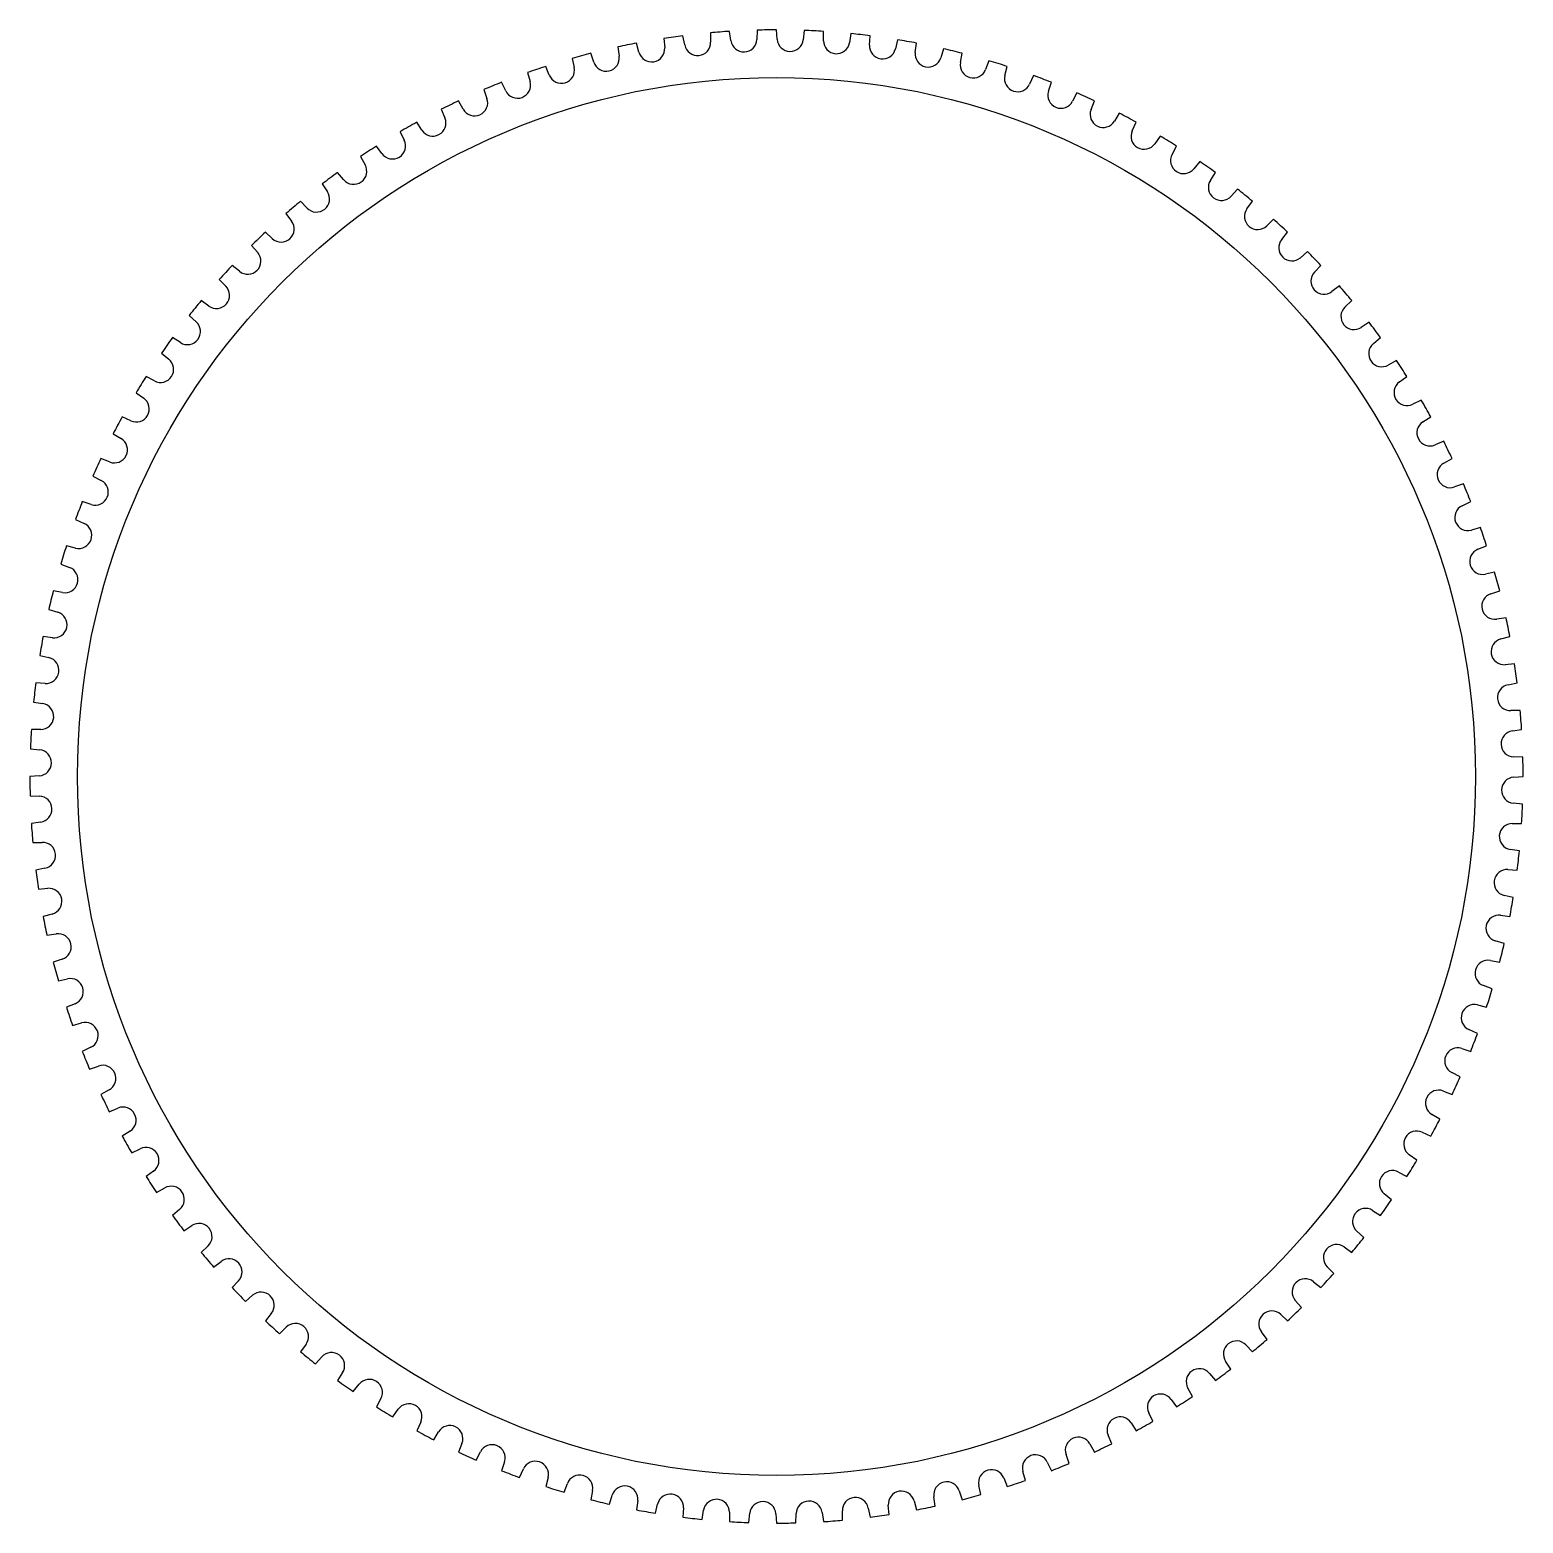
# Model space of a CAD drawing. Header units: metres. Extents: x -31.4 to 31.4, y -31.4 to 31.4.
import ezdxf

# ---------------------------------------------------------------- set-up
doc = ezdxf.new("R2010")
doc.units = ezdxf.units.M

msp = doc.modelspace()

# ---------------------------------------------------------------- linework, layer by layer
at = {"layer": 'PARAMETRIX'}
for p, q in [((0.0271, 30.9879), (0, 31.381)), ((-5.78, 30.4441), (-5.8802, 30.8251)), ((-4.7325, 31.0221), (-4.6999, 30.6294)), ((-3.857, 30.7469), (-3.9331, 31.1335)), ((-2.7753, 31.258), (-2.7674, 30.8641)), ((-1.9187, 30.9284), (-1.9704, 31.3191)), ((-0.8071, 31.3706), (-0.824, 30.9769)), ((1.1643, 31.3594), (1.1227, 30.9676)), ((1.9727, 30.925), (1.9704, 31.3191)), ((3.1311, 31.2244), (3.0649, 30.836)), ((3.9107, 30.7401), (3.9331, 31.1335)), ((5.0855, 30.9662), (4.9951, 30.5827)), ((5.8331, 30.4339), (5.8802, 30.8251)), ((-8.5833, 30.1843), (-8.5018, 29.7988)), ((-7.6802, 30.0211), (-7.8041, 30.3951)), ((-6.671, 30.6637), (-6.6139, 30.2738)), ((7.0198, 30.5858), (6.9055, 30.2087)), ((7.7326, 30.0076), (7.8041, 30.3951)), ((-10.4616, 29.5858), (-10.3561, 29.2062)), ((-9.5501, 29.4796), (-9.6973, 29.8451)), ((8.9265, 30.0846), (8.7887, 29.7155)), ((9.6015, 29.4629), (9.6973, 29.8451)), ((-12.2987, 28.8706), (-12.1695, 28.4983)), ((-11.3822, 28.8218), (-11.5521, 29.1773)), ((10.7979, 29.4648), (10.6372, 29.105)), ((11.4326, 28.8018), (11.5521, 29.1773)), ((-13.1695, 28.0502), (-13.3614, 28.3944)), ((12.6267, 28.7286), (12.4438, 28.3796)), ((13.2185, 28.0272), (13.3614, 28.3944)), ((-14.0872, 28.0413), (-13.9349, 27.6779)), ((14.4057, 27.8791), (14.2012, 27.5423)), ((-15.8201, 27.1015), (-15.6453, 26.7483)), ((-14.9048, 27.1679), (-15.1179, 27.4994)), ((14.9522, 27.1419), (15.1179, 27.4994)), ((-16.5813, 26.1784), (-16.8148, 26.4958)), ((16.1278, 26.9195), (15.9025, 26.5962)), ((16.627, 26.1494), (16.8148, 26.4958)), ((-17.4906, 26.0546), (-17.294, 25.7132)), ((17.7862, 25.8537), (17.5412, 25.5452)), ((-18.1923, 25.0856), (-18.4453, 25.3878)), ((18.2361, 25.0538), (18.4453, 25.3878)), ((-19.0921, 24.905), (-18.8744, 24.5765)), ((19.3745, 24.6859), (19.1105, 24.3934)), ((-19.7316, 23.8938), (-20.003, 24.1795)), ((19.7733, 23.8593), (20.003, 24.1795)), ((-20.6182, 23.657), (-20.3804, 23.3429)), ((20.8863, 23.4207), (20.6045, 23.1453)), ((-21.1929, 22.6077), (-21.4818, 22.8758)), ((21.2324, 22.5707), (21.4818, 22.8758)), ((-22.063, 22.3157), (-21.8058, 22.0171)), ((22.3157, 22.063), (22.0171, 21.8058)), ((-22.5707, 21.2324), (-22.8758, 21.4818)), ((22.6077, 21.1929), (22.8758, 21.4818)), ((-23.4207, 20.8863), (-23.1453, 20.6045)), ((23.657, 20.6182), (23.3429, 20.3804)), ((-23.8593, 19.7733), (-24.1795, 20.003)), ((23.8938, 19.7316), (24.1795, 20.003)), ((-24.6859, 19.3745), (-24.3934, 19.1105)), ((24.905, 19.0921), (24.5765, 18.8744)), ((-25.0538, 18.2361), (-25.3878, 18.4453)), ((25.0856, 18.1923), (25.3878, 18.4453)), ((-25.8537, 17.7862), (-25.5452, 17.5412)), ((26.0546, 17.4906), (25.7132, 17.294)), ((-26.1494, 16.627), (-26.4958, 16.8148)), ((26.1784, 16.5813), (26.4958, 16.8148)), ((-26.9195, 16.1278), (-26.5962, 15.9025)), ((27.1015, 15.8201), (26.7483, 15.6453)), ((-27.1419, 14.9522), (-27.4994, 15.1179)), ((27.1679, 14.9048), (27.4994, 15.1179)), ((-27.8791, 14.4057), (-27.5423, 14.2012)), ((28.0413, 14.0872), (27.6779, 13.9349)), ((-28.0272, 13.2185), (-28.3944, 13.3614)), ((28.0502, 13.1695), (28.3944, 13.3614)), ((-28.7286, 12.6267), (-28.3796, 12.4438)), ((28.8706, 12.2987), (28.4983, 12.1695)), ((-28.8018, 11.4326), (-29.1773, 11.5521)), ((28.8218, 11.3822), (29.1773, 11.5521)), ((-29.4648, 10.7979), (-29.105, 10.6372)), ((29.5858, 10.4616), (29.2062, 10.3561)), ((-29.4629, 9.6015), (-29.8451, 9.6973)), ((29.4796, 9.5501), (29.8451, 9.6973)), ((-30.0846, 8.9265), (-29.7155, 8.7887)), ((30.1843, 8.5833), (29.7988, 8.5018)), ((-30.0076, 7.7326), (-30.3951, 7.8041)), ((30.0211, 7.6802), (30.3951, 7.8041)), ((-30.5858, 7.0198), (-30.2087, 6.9055)), ((30.6637, 6.671), (30.2738, 6.6139)), ((-30.4339, 5.8331), (-30.8251, 5.8802)), ((30.4441, 5.78), (30.8251, 5.8802)), ((-30.9662, 5.0855), (-30.5827, 4.9951)), ((31.0221, 4.7325), (30.6294, 4.6999)), ((-30.7401, 3.9107), (-31.1335, 3.9331)), ((30.7469, 3.857), (31.1335, 3.9331)), ((-31.2244, 3.1311), (-30.836, 3.0649)), ((31.258, 2.7753), (30.8641, 2.7674)), ((-30.925, 1.9727), (-31.3191, 1.9704)), ((30.9284, 1.9187), (31.3191, 1.9704)), ((-31.3594, 1.1643), (-30.9676, 1.1227)), ((31.3706, 0.8071), (30.9769, 0.824)), ((-30.9879, 0.0271), (-31.381, 0)), ((30.9879, -0.0271), (31.381, 0)), ((-31.3706, -0.8071), (-30.9769, -0.824)), ((31.3594, -1.1643), (30.9676, -1.1227)), ((-30.9284, -1.9187), (-31.3191, -1.9704)), ((30.925, -1.9727), (31.3191, -1.9704)), ((-31.258, -2.7753), (-30.8641, -2.7674)), ((31.2244, -3.1311), (30.836, -3.0649)), ((-30.7469, -3.857), (-31.1335, -3.9331)), ((30.7401, -3.9107), (31.1335, -3.9331)), ((-31.0221, -4.7325), (-30.6294, -4.6999)), ((30.9662, -5.0855), (30.5827, -4.9951)), ((-30.4441, -5.78), (-30.8251, -5.8802)), ((30.4339, -5.8331), (30.8251, -5.8802)), ((-30.6637, -6.671), (-30.2738, -6.6139)), ((30.5858, -7.0198), (30.2087, -6.9055)), ((-30.0211, -7.6802), (-30.3951, -7.8041)), ((30.0076, -7.7326), (30.3951, -7.8041)), ((-30.1843, -8.5833), (-29.7988, -8.5018)), ((30.0846, -8.9265), (29.7155, -8.7887)), ((-29.4796, -9.5501), (-29.8451, -9.6973)), ((29.4629, -9.6015), (29.8451, -9.6973)), ((-29.5858, -10.4616), (-29.2062, -10.3561)), ((29.4648, -10.7979), (29.105, -10.6372)), ((-28.8218, -11.3822), (-29.1773, -11.5521)), ((28.8018, -11.4326), (29.1773, -11.5521)), ((-28.8706, -12.2987), (-28.4983, -12.1695)), ((28.7286, -12.6267), (28.3796, -12.4438)), ((-28.0502, -13.1695), (-28.3944, -13.3614)), ((28.0272, -13.2185), (28.3944, -13.3614)), ((-28.0413, -14.0872), (-27.6779, -13.9349)), ((27.8791, -14.4057), (27.5423, -14.2012)), ((-27.1679, -14.9048), (-27.4994, -15.1179)), ((27.1419, -14.9522), (27.4994, -15.1179)), ((-27.1015, -15.8201), (-26.7483, -15.6453)), ((26.9195, -16.1278), (26.5962, -15.9025)), ((-26.1784, -16.5813), (-26.4958, -16.8148)), ((26.1494, -16.627), (26.4958, -16.8148)), ((-26.0546, -17.4906), (-25.7132, -17.294)), ((25.8537, -17.7862), (25.5452, -17.5412)), ((-25.0856, -18.1923), (-25.3878, -18.4453)), ((25.0538, -18.2361), (25.3878, -18.4453)), ((-24.905, -19.0921), (-24.5765, -18.8744)), ((24.6859, -19.3745), (24.3934, -19.1105)), ((-23.8938, -19.7316), (-24.1795, -20.003)), ((23.8593, -19.7733), (24.1795, -20.003)), ((-23.657, -20.6182), (-23.3429, -20.3804)), ((23.4207, -20.8863), (23.1453, -20.6045)), ((-22.6077, -21.1929), (-22.8758, -21.4818)), ((22.5707, -21.2324), (22.8758, -21.4818)), ((-22.3157, -22.063), (-22.0171, -21.8058)), ((-21.2324, -22.5707), (-21.4818, -22.8758)), ((22.063, -22.3157), (21.8058, -22.0171)), ((-20.8863, -23.4207), (-20.6045, -23.1453)), ((21.1929, -22.6077), (21.4818, -22.8758)), ((20.6182, -23.657), (20.3804, -23.3429)), ((-19.7733, -23.8593), (-20.003, -24.1795)), ((-19.3745, -24.6859), (-19.1105, -24.3934)), ((19.7316, -23.8938), (20.003, -24.1795)), ((-18.2361, -25.0538), (-18.4453, -25.3878)), ((18.1923, -25.0856), (18.4453, -25.3878)), ((19.0921, -24.905), (18.8744, -24.5765)), ((-17.7862, -25.8537), (-17.5412, -25.5452)), ((17.4906, -26.0546), (17.294, -25.7132)), ((-16.627, -26.1494), (-16.8148, -26.4958)), ((16.5813, -26.1784), (16.8148, -26.4958)), ((-16.1278, -26.9195), (-15.9025, -26.5962)), ((15.8201, -27.1015), (15.6453, -26.7483)), ((-14.9522, -27.1419), (-15.1179, -27.4994)), ((-14.4057, -27.8791), (-14.2012, -27.5423)), ((14.9048, -27.1679), (15.1179, -27.4994)), ((-13.2185, -28.0272), (-13.3614, -28.3944)), ((13.1695, -28.0502), (13.3614, -28.3944)), ((14.0872, -28.0413), (13.9349, -27.6779)), ((-12.6267, -28.7286), (-12.4438, -28.3796)), ((-11.4326, -28.8018), (-11.5521, -29.1773)), ((11.3822, -28.8218), (11.5521, -29.1773)), ((12.2987, -28.8706), (12.1695, -28.4983)), ((-10.7979, -29.4648), (-10.6372, -29.105)), ((-9.6015, -29.4629), (-9.6973, -29.8451)), ((9.5501, -29.4796), (9.6973, -29.8451)), ((10.4616, -29.5858), (10.3561, -29.2062)), ((-8.9265, -30.0846), (-8.7887, -29.7155)), ((-7.7326, -30.0076), (-7.8041, -30.3951)), ((7.6802, -30.0211), (7.8041, -30.3951)), ((8.5833, -30.1843), (8.5018, -29.7988)), ((-7.0198, -30.5858), (-6.9055, -30.2087)), ((-5.8331, -30.4339), (-5.8802, -30.8251)), ((-5.0855, -30.9662), (-4.9951, -30.5827)), ((-3.9107, -30.7401), (-3.9331, -31.1335)), ((3.857, -30.7469), (3.9331, -31.1335)), ((4.7325, -31.0221), (4.6999, -30.6294)), ((5.78, -30.4441), (5.8802, -30.8251)), ((6.671, -30.6637), (6.6139, -30.2738)), ((-3.1311, -31.2244), (-3.0649, -30.836)), ((-1.9727, -30.925), (-1.9704, -31.3191)), ((-1.1643, -31.3594), (-1.1227, -30.9676)), ((-0.0271, -30.9879), (0, -31.381)), ((0.8071, -31.3706), (0.824, -30.9769)), ((1.9187, -30.9284), (1.9704, -31.3191)), ((2.7753, -31.258), (2.7674, -30.8641))]:
    msp.add_line(p, q, dxfattribs=at)
msp.add_circle((0, 0), 29.381, dxfattribs=at)
for centre, radius, start, end in [((0, 0), 31.381, 90, 91.4737), ((0, 0), 31.381, 100.8, 102.2737), ((0, 0), 31.381, 97.2, 98.6737), ((-3.3173, 30.8532), 0.55, 191.1369, 1.1369), ((0, 0), 31.381, 93.6, 95.0737), ((-1.3735, 31.0006), 0.55, 187.5369, 357.5369), ((0.5758, 31.0256), 0.55, 183.9369, 353.9369), ((0, 0), 31.381, 86.4, 87.8737), ((2.5227, 30.9283), 0.55, 180.3369, 350.3369), ((0, 0), 31.381, 82.8, 84.2737), ((0, 0), 31.381, 79.2, 80.6737), ((0, 0), 31.381, 104.4, 105.8737), ((-7.1581, 30.1941), 0.55, 198.3369, 8.3369), ((-5.2481, 30.584), 0.55, 194.7369, 4.7369), ((4.4598, 30.7088), 0.55, 176.7369, 346.7369), ((6.3792, 30.3682), 0.55, 173.1369, 343.1369), ((0, 0), 31.381, 75.6, 77.0737), ((0, 0), 31.381, 108, 109.4737), ((-9.0399, 29.6851), 0.55, 201.9369, 11.9369), ((8.2734, 29.9077), 0.55, 169.5369, 339.5369), ((0, 0), 31.381, 72, 73.4737), ((0, 0), 31.381, 111.6, 113.0737), ((-10.886, 29.0589), 0.55, 205.5369, 15.5369), ((10.135, 29.3292), 0.55, 165.9369, 335.9369), ((0, 0), 31.381, 68.4, 69.8737), ((0, 0), 31.381, 115.2, 116.6737), ((-12.6891, 28.318), 0.55, 209.1369, 19.1369), ((11.9566, 28.635), 0.55, 162.3369, 332.3369), ((0, 0), 31.381, 64.8, 66.2737), ((-14.4422, 27.4654), 0.55, 212.7369, 22.7369), ((13.731, 27.8277), 0.55, 158.7369, 328.7369), ((0, 0), 31.381, 61.2, 62.6737), ((0, 0), 31.381, 118.8, 120.2737), ((15.4513, 26.9106), 0.55, 155.1369, 325.1369), ((0, 0), 31.381, 122.4, 123.8737), ((-16.1382, 26.5043), 0.55, 216.3369, 26.3369), ((0, 0), 31.381, 57.6, 59.0737), ((17.1105, 25.8873), 0.55, 151.5369, 321.5369), ((0, 0), 31.381, 54, 55.4737), ((0, 0), 31.381, 126, 127.4737), ((-17.7706, 25.4387), 0.55, 219.9369, 29.9369), ((-19.3329, 24.2727), 0.55, 223.5369, 33.5369), ((18.7022, 24.7619), 0.55, 147.9369, 317.9369), ((0, 0), 31.381, 50.4, 51.8737), ((0, 0), 31.381, 129.6, 131.0737), ((20.2201, 23.5387), 0.55, 144.3369, 314.3369), ((-20.8188, 23.0109), 0.55, 227.1369, 37.1369), ((0, 0), 31.381, 46.8, 48.2737), ((0, 0), 31.381, 133.2, 134.6737), ((-22.2226, 21.6582), 0.55, 230.7369, 40.7369), ((21.6582, 22.2226), 0.55, 140.7369, 310.7369), ((0, 0), 31.381, 43.2, 44.6737), ((0, 0), 31.381, 136.8, 138.2737), ((23.0109, 20.8188), 0.55, 137.1369, 307.1369), ((-23.5387, 20.2201), 0.55, 234.3369, 44.3369), ((0, 0), 31.381, 39.6, 41.0737), ((0, 0), 31.381, 140.4, 141.8737), ((24.2727, 19.3329), 0.55, 133.5369, 303.5369), ((-24.7619, 18.7022), 0.55, 237.9369, 47.9369), ((0, 0), 31.381, 36, 37.4737), ((0, 0), 31.381, 144, 145.4737), ((25.4387, 17.7706), 0.55, 129.9369, 299.9369), ((-25.8873, 17.1105), 0.55, 241.5369, 51.5369), ((0, 0), 31.381, 32.4, 33.8737), ((0, 0), 31.381, 147.6, 149.0737), ((26.5043, 16.1382), 0.55, 126.3369, 296.3369), ((-26.9106, 15.4513), 0.55, 245.1369, 55.1369), ((0, 0), 31.381, 28.8, 30.2737), ((0, 0), 31.381, 151.2, 152.6737), ((27.4654, 14.4422), 0.55, 122.7369, 292.7369), ((-27.8277, 13.731), 0.55, 248.7369, 58.7369), ((0, 0), 31.381, 25.2, 26.6737), ((0, 0), 31.381, 154.8, 156.2737), ((28.318, 12.6891), 0.55, 119.1369, 289.1369), ((-28.635, 11.9566), 0.55, 252.3369, 62.3369), ((0, 0), 31.381, 21.6, 23.0737), ((0, 0), 31.381, 158.4, 159.8737), ((29.0589, 10.886), 0.55, 115.5369, 285.5369), ((-29.3292, 10.135), 0.55, 255.9369, 65.9369), ((0, 0), 31.381, 18, 19.4737), ((0, 0), 31.381, 162, 163.4737), ((29.6851, 9.0399), 0.55, 111.9369, 281.9369), ((-29.9077, 8.2734), 0.55, 259.5369, 69.5369), ((0, 0), 31.381, 14.4, 15.8737), ((0, 0), 31.381, 165.6, 167.0737), ((30.1941, 7.1581), 0.55, 108.3369, 278.3369), ((-30.3682, 6.3792), 0.55, 263.1369, 73.1369), ((0, 0), 31.381, 10.8, 12.2737), ((0, 0), 31.381, 169.2, 170.6737), ((30.584, 5.2481), 0.55, 104.7369, 274.7369), ((-30.7088, 4.4598), 0.55, 266.7369, 76.7369), ((0, 0), 31.381, 7.2, 8.6737), ((0, 0), 31.381, 172.8, 174.2737), ((30.8532, 3.3173), 0.55, 101.1369, 271.1369), ((-30.9283, 2.5227), 0.55, 270.3369, 80.3369), ((0, 0), 31.381, 3.6, 5.0737), ((0, 0), 31.381, 176.4, 177.8737), ((31.0006, 1.3735), 0.55, 97.5369, 267.5369), ((-31.0256, 0.5758), 0.55, 273.9369, 83.9369), ((0, 0), 31.381, 0, 1.4737), ((0, 0), 31.381, 180, 181.4737), ((31.0256, -0.5758), 0.55, 93.9369, 263.9369), ((-31.0006, -1.3735), 0.55, 277.5369, 87.5369), ((0, 0), 31.381, 356.4, 357.8737), ((0, 0), 31.381, 183.6, 185.0737), ((30.9283, -2.5227), 0.55, 90.3369, 260.3369), ((-30.8532, -3.3173), 0.55, 281.1369, 91.1369), ((0, 0), 31.381, 352.8, 354.2737), ((0, 0), 31.381, 187.2, 188.6737), ((30.7088, -4.4598), 0.55, 86.7369, 256.7369), ((-30.584, -5.2481), 0.55, 284.7369, 94.7369), ((0, 0), 31.381, 349.2, 350.6737), ((0, 0), 31.381, 190.8, 192.2737), ((30.3682, -6.3792), 0.55, 83.1369, 253.1369), ((-30.1941, -7.1581), 0.55, 288.3369, 98.3369), ((0, 0), 31.381, 345.6, 347.0737), ((0, 0), 31.381, 194.4, 195.8737), ((29.9077, -8.2734), 0.55, 79.5369, 249.5369), ((-29.6851, -9.0399), 0.55, 291.9369, 101.9369), ((0, 0), 31.381, 342, 343.4737), ((0, 0), 31.381, 198, 199.4737), ((29.3292, -10.135), 0.55, 75.9369, 245.9369), ((-29.0589, -10.886), 0.55, 295.5369, 105.5369), ((0, 0), 31.381, 338.4, 339.8737), ((0, 0), 31.381, 201.6, 203.0737), ((28.635, -11.9566), 0.55, 72.3369, 242.3369), ((-28.318, -12.6891), 0.55, 299.1369, 109.1369), ((0, 0), 31.381, 334.8, 336.2737), ((0, 0), 31.381, 205.2, 206.6737), ((27.8277, -13.731), 0.55, 68.7369, 238.7369), ((-27.4654, -14.4422), 0.55, 302.7369, 112.7369), ((0, 0), 31.381, 331.2, 332.6737), ((26.9106, -15.4513), 0.55, 65.1369, 235.1369), ((0, 0), 31.381, 208.8, 210.2737), ((-26.5043, -16.1382), 0.55, 306.3369, 116.3369), ((0, 0), 31.381, 327.6, 329.0737), ((0, 0), 31.381, 212.4, 213.8737), ((25.8873, -17.1105), 0.55, 61.5369, 231.5369), ((-25.4387, -17.7706), 0.55, 309.9369, 119.9369), ((24.7619, -18.7022), 0.55, 57.9369, 227.9369), ((0, 0), 31.381, 324, 325.4737), ((0, 0), 31.381, 216, 217.4737), ((-24.2727, -19.3329), 0.55, 313.5369, 123.5369), ((0, 0), 31.381, 320.4, 321.8737), ((0, 0), 31.381, 219.6, 221.0737), ((23.5387, -20.2201), 0.55, 54.3369, 224.3369), ((-23.0109, -20.8188), 0.55, 317.1369, 127.1369), ((22.2226, -21.6582), 0.55, 50.7369, 220.7369), ((0, 0), 31.381, 316.8, 318.2737), ((0, 0), 31.381, 223.2, 224.6737), ((-21.6582, -22.2226), 0.55, 320.7369, 130.7369), ((20.8188, -23.0109), 0.55, 47.1369, 217.1369), ((0, 0), 31.381, 313.2, 314.6737), ((0, 0), 31.381, 226.8, 228.2737), ((-20.2201, -23.5387), 0.55, 324.3369, 134.3369), ((19.3329, -24.2727), 0.55, 43.5369, 213.5369), ((0, 0), 31.381, 309.6, 311.0737), ((0, 0), 31.381, 230.4, 231.8737), ((-18.7022, -24.7619), 0.55, 327.9369, 137.9369), ((17.7706, -25.4387), 0.55, 39.9369, 209.9369), ((0, 0), 31.381, 306, 307.4737), ((0, 0), 31.381, 234, 235.4737), ((-17.1105, -25.8873), 0.55, 331.5369, 141.5369), ((16.1382, -26.5043), 0.55, 36.3369, 206.3369), ((0, 0), 31.381, 302.4, 303.8737), ((0, 0), 31.381, 237.6, 239.0737), ((-15.4513, -26.9106), 0.55, 335.1369, 145.1369), ((14.4422, -27.4654), 0.55, 32.7369, 202.7369), ((0, 0), 31.381, 241.2, 242.6737), ((-13.731, -27.8277), 0.55, 338.7369, 148.7369), ((0, 0), 31.381, 298.8, 300.2737), ((-11.9566, -28.635), 0.55, 342.3369, 152.3369), ((12.6891, -28.318), 0.55, 29.1369, 199.1369), ((0, 0), 31.381, 295.2, 296.6737), ((0, 0), 31.381, 244.8, 246.2737), ((-10.135, -29.3292), 0.55, 345.9369, 155.9369), ((10.886, -29.0589), 0.55, 25.5369, 195.5369), ((0, 0), 31.381, 248.4, 249.8737), ((-8.2734, -29.9077), 0.55, 349.5369, 159.5369), ((9.0399, -29.6851), 0.55, 21.9369, 191.9369), ((0, 0), 31.381, 291.6, 293.0737), ((0, 0), 31.381, 252, 253.4737), ((-6.3792, -30.3682), 0.55, 353.1369, 163.1369), ((5.2481, -30.584), 0.55, 14.7369, 184.7369), ((7.1581, -30.1941), 0.55, 18.3369, 188.3369), ((0, 0), 31.381, 288, 289.4737), ((0, 0), 31.381, 255.6, 257.0737), ((-4.4598, -30.7088), 0.55, 356.7369, 166.7369), ((-2.5227, -30.9283), 0.55, 0.3369, 170.3369), ((-0.5758, -31.0256), 0.55, 3.9369, 173.9369), ((1.3735, -31.0006), 0.55, 7.5369, 177.5369), ((3.3173, -30.8532), 0.55, 11.1369, 181.1369), ((0, 0), 31.381, 280.8, 282.2737), ((0, 0), 31.381, 284.4, 285.8737), ((0, 0), 31.381, 259.2, 260.6737), ((0, 0), 31.381, 262.8, 264.2737), ((0, 0), 31.381, 266.4, 267.8737), ((0, 0), 31.381, 270, 271.4737), ((0, 0), 31.381, 273.6, 275.0737), ((0, 0), 31.381, 277.2, 278.6737)]:
    msp.add_arc(centre, radius, start, end, dxfattribs=at)

doc.saveas('drawing.dxf')
